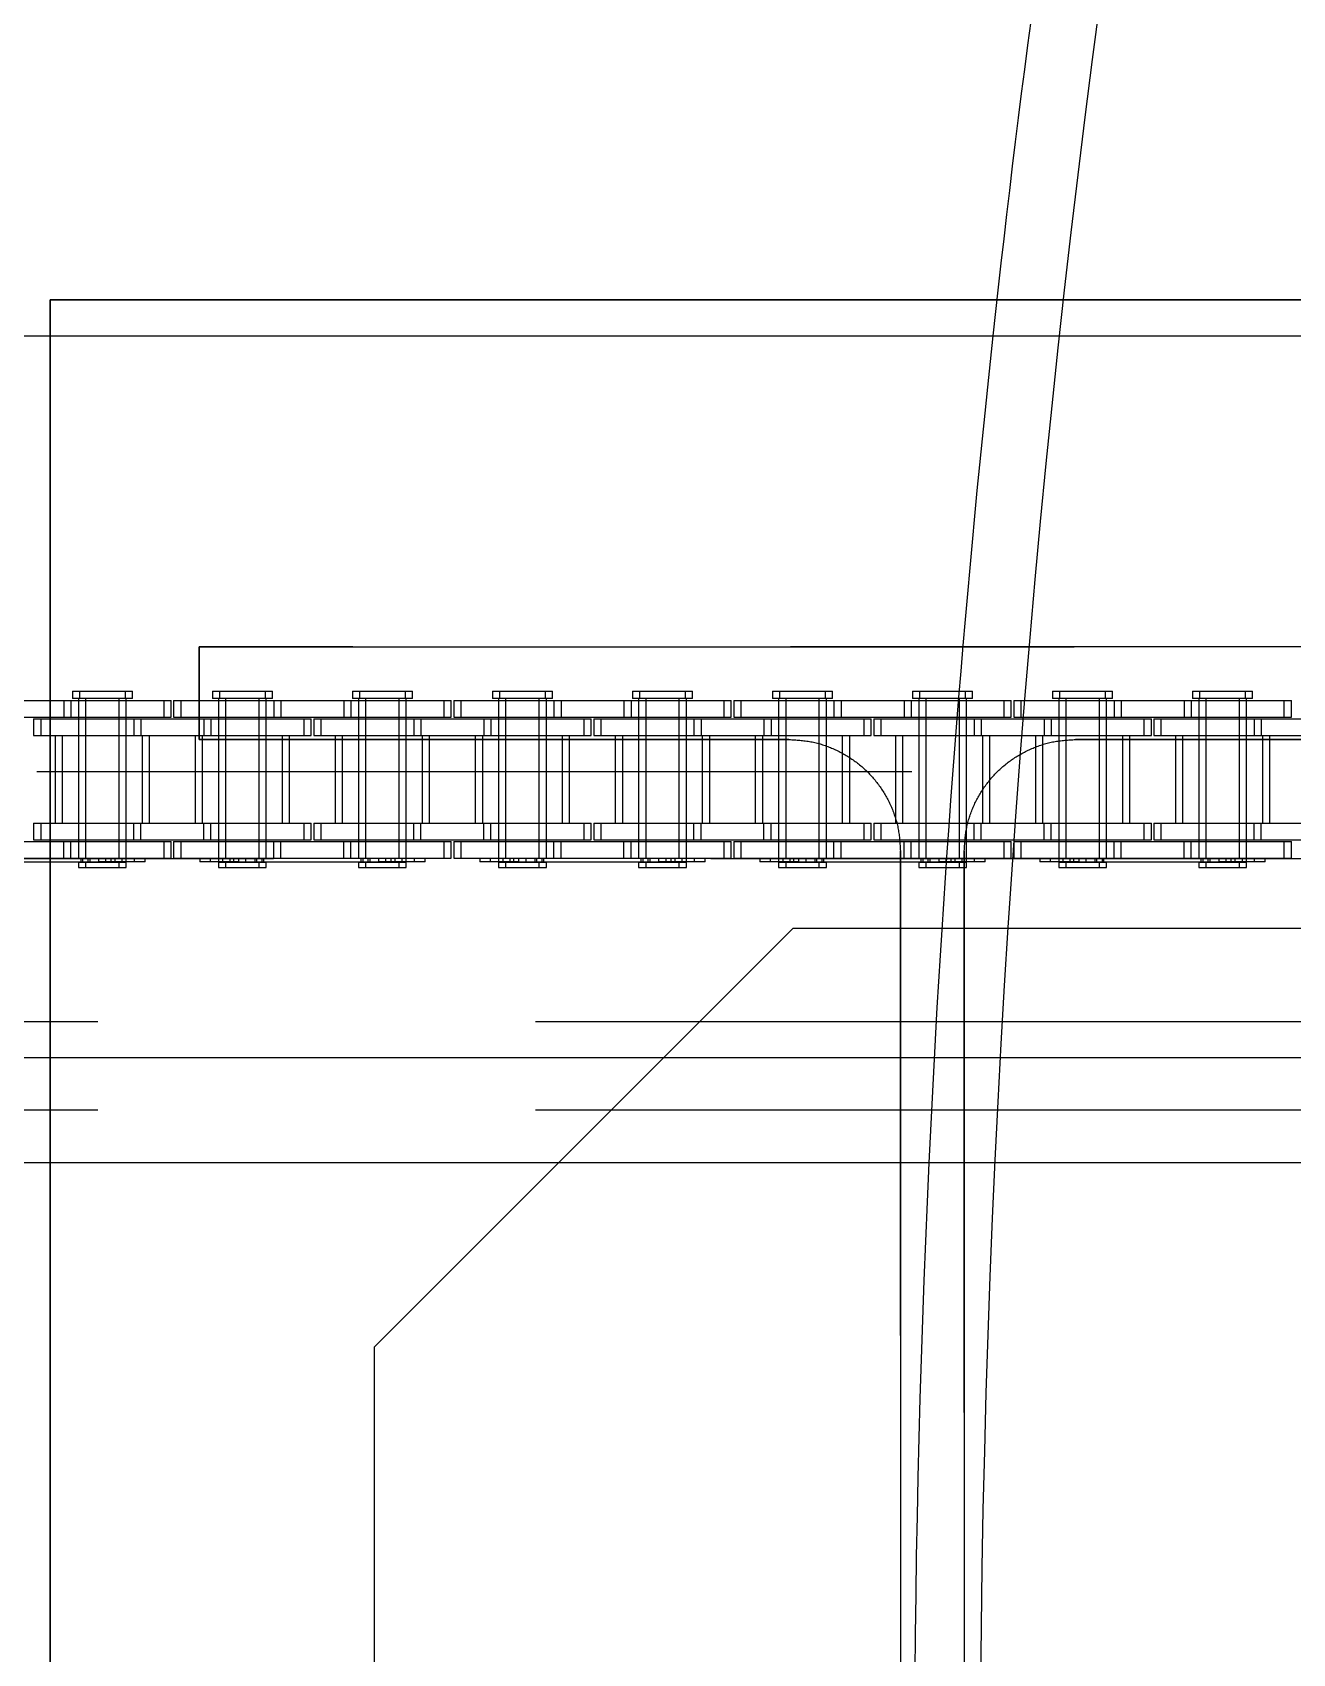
# Model space of a CAD drawing. Header units: metres. Extents: x 0 to 21025, y 0 to 14850.
# Drawn here: x 5820.2 to 5934.5, y 9002.1 to 9149.1 of the extents above; entities that cross this region are included whole.
import ezdxf

# ---------------------------------------------------------------- set-up
doc = ezdxf.new("R2010")
doc.units = ezdxf.units.M
doc.header["$LTSCALE"] = 25
doc.linetypes.add('HIDDEN2', pattern=[4.7625, 3.175, -1.5875])
for name, color, linetype in [('SL1', 8, 'Continuous'), ('SL4', 4, 'Continuous'), ('ST1', 7, 'HIDDEN2')]:
    doc.layers.add(name, color=color, linetype=linetype)

msp = doc.modelspace()

# ---------------------------------------------------------------- linework, layer by layer
at = {"layer": 'SL1'}
for radius, start, end in [(1215.5, 134.237972, 198.531491), (1221.5, 167.169525, 173.809258), (1221.5, 173.809258, 177.338295), (1221.5, 177.338295, 198.704246)]:
    msp.add_arc((7121.687, 8989.894), radius, start, end, dxfattribs=at)
at = {"layer": 'SL4'}
for p, q in [((5907.774, 9124.894), (5821.821, 9124.894)), ((5821.821, 9124.894), (5821.821, 9121.619)), ((5821.821, 9124.894), (5907.774, 9124.894)), ((5821.821, 9121.619), (5821.821, 9124.894)), ((5540.514, 9121.619), (6330.271, 9121.619)), ((5540.514, 9056.144), (6330.277, 9056.144)), ((6490.517, 9046.619), (5540.514, 9046.619)), ((5821.821, 9046.619), (5821.821, 8994.894)), ((5821.821, 8994.894), (5821.821, 9046.619)), ((5851.187, 9029.894), (5867.912, 9046.619)), ((5851.187, 9029.894), (5851.187, 8994.894))]:
    msp.add_line(p, q, dxfattribs=at)
at = {"layer": 'ST1'}
for p, q in [((5981.821, 9124.894), (5907.774, 9124.894)), ((5907.774, 9124.894), (5981.821, 9124.894)), ((5821.821, 9121.619), (5821.821, 9046.619)), ((5821.821, 9046.619), (5821.821, 9121.619)), ((5835.321, 9093.394), (5835.321, 9084.994)), ((5968.321, 9093.394), (5835.321, 9093.394)), ((5835.321, 9084.994), (5835.321, 9093.394)), ((5835.321, 9093.394), (5968.321, 9093.394)), ((5823.83, 9089.384), (5828.627, 9089.384)), ((5823.83, 9089.384), (5823.83, 9088.725)), ((5828.627, 9088.725), (5823.83, 9088.725)), ((5824.383, 9088.725), (5824.383, 9074.227)), ((5824.469, 9089.384), (5824.469, 9088.725)), ((5825.022, 9088.725), (5825.022, 9074.227)), ((5828.073, 9074.227), (5828.073, 9088.725)), ((5828.627, 9089.384), (5829.266, 9089.384)), ((5828.627, 9088.725), (5828.627, 9089.384)), ((5829.266, 9088.725), (5828.627, 9088.725)), ((5828.712, 9074.227), (5828.712, 9088.725)), ((5829.266, 9088.725), (5829.266, 9089.384)), ((5836.53, 9089.384), (5841.327, 9089.384)), ((5836.53, 9089.384), (5836.53, 9088.725)), ((5841.327, 9088.725), (5836.53, 9088.725)), ((5837.083, 9088.725), (5837.083, 9074.227)), ((5837.169, 9089.384), (5837.169, 9088.725)), ((5837.722, 9088.725), (5837.722, 9074.227)), ((5840.773, 9074.227), (5840.773, 9088.725)), ((5841.327, 9089.384), (5841.966, 9089.384)), ((5841.327, 9088.725), (5841.327, 9089.384)), ((5841.966, 9088.725), (5841.327, 9088.725)), ((5841.412, 9074.227), (5841.412, 9088.725)), ((5841.966, 9088.725), (5841.966, 9089.384)), ((5849.23, 9089.384), (5854.027, 9089.384)), ((5849.23, 9089.384), (5849.23, 9088.725)), ((5854.027, 9088.725), (5849.23, 9088.725)), ((5849.783, 9088.725), (5849.783, 9074.227)), ((5849.869, 9089.384), (5849.869, 9088.725)), ((5850.422, 9088.725), (5850.422, 9074.227)), ((5853.473, 9074.227), (5853.473, 9088.725)), ((5854.027, 9089.384), (5854.666, 9089.384)), ((5854.027, 9088.725), (5854.027, 9089.384)), ((5854.666, 9088.725), (5854.027, 9088.725)), ((5854.112, 9074.227), (5854.112, 9088.725)), ((5854.666, 9088.725), (5854.666, 9089.384)), ((5861.93, 9089.384), (5866.727, 9089.384)), ((5861.93, 9089.384), (5861.93, 9088.725)), ((5866.727, 9088.725), (5861.93, 9088.725)), ((5862.483, 9088.725), (5862.483, 9074.227)), ((5862.569, 9089.384), (5862.569, 9088.725)), ((5863.122, 9088.725), (5863.122, 9074.227)), ((5866.173, 9074.227), (5866.173, 9088.725)), ((5866.727, 9089.384), (5867.366, 9089.384)), ((5866.727, 9088.725), (5866.727, 9089.384)), ((5867.366, 9088.725), (5866.727, 9088.725)), ((5866.812, 9074.227), (5866.812, 9088.725)), ((5867.366, 9088.725), (5867.366, 9089.384)), ((5874.63, 9089.384), (5879.427, 9089.384)), ((5874.63, 9089.384), (5874.63, 9088.725)), ((5879.427, 9088.725), (5874.63, 9088.725)), ((5875.183, 9088.725), (5875.183, 9074.227)), ((5875.269, 9089.384), (5875.269, 9088.725)), ((5875.822, 9088.725), (5875.822, 9074.227)), ((5878.873, 9074.227), (5878.873, 9088.725)), ((5879.427, 9089.384), (5880.066, 9089.384)), ((5879.427, 9088.725), (5879.427, 9089.384)), ((5880.066, 9088.725), (5879.427, 9088.725)), ((5879.512, 9074.227), (5879.512, 9088.725)), ((5880.066, 9088.725), (5880.066, 9089.384)), ((5887.33, 9089.384), (5892.127, 9089.384)), ((5887.33, 9089.384), (5887.33, 9088.725)), ((5892.127, 9088.725), (5887.33, 9088.725)), ((5887.883, 9088.725), (5887.883, 9074.227)), ((5887.969, 9089.384), (5887.969, 9088.725)), ((5888.522, 9088.725), (5888.522, 9074.227)), ((5891.573, 9074.227), (5891.573, 9088.725)), ((5892.127, 9089.384), (5892.766, 9089.384)), ((5892.127, 9088.725), (5892.127, 9089.384)), ((5892.766, 9088.725), (5892.127, 9088.725)), ((5892.212, 9074.227), (5892.212, 9088.725)), ((5892.766, 9088.725), (5892.766, 9089.384)), ((5900.03, 9089.384), (5904.827, 9089.384)), ((5900.03, 9089.384), (5900.03, 9088.725)), ((5904.827, 9088.725), (5900.03, 9088.725)), ((5900.583, 9088.725), (5900.583, 9074.227)), ((5900.669, 9089.384), (5900.669, 9088.725)), ((5901.222, 9088.725), (5901.222, 9074.227)), ((5904.273, 9074.227), (5904.273, 9088.725)), ((5904.827, 9089.384), (5905.466, 9089.384)), ((5904.827, 9088.725), (5904.827, 9089.384)), ((5905.466, 9088.725), (5904.827, 9088.725)), ((5904.912, 9074.227), (5904.912, 9088.725)), ((5905.466, 9088.725), (5905.466, 9089.384)), ((5912.73, 9089.384), (5917.527, 9089.384)), ((5912.73, 9089.384), (5912.73, 9088.725)), ((5917.527, 9088.725), (5912.73, 9088.725)), ((5913.283, 9088.725), (5913.283, 9074.227)), ((5913.369, 9089.384), (5913.369, 9088.725)), ((5913.922, 9088.725), (5913.922, 9074.227)), ((5916.973, 9074.227), (5916.973, 9088.725)), ((5917.527, 9089.384), (5918.166, 9089.384)), ((5917.527, 9088.725), (5917.527, 9089.384)), ((5918.166, 9088.725), (5917.527, 9088.725)), ((5917.612, 9074.227), (5917.612, 9088.725)), ((5918.166, 9088.725), (5918.166, 9089.384)), ((5925.43, 9089.384), (5930.227, 9089.384)), ((5925.43, 9089.384), (5925.43, 9088.725)), ((5930.227, 9088.725), (5925.43, 9088.725)), ((5925.983, 9088.725), (5925.983, 9074.227)), ((5926.069, 9089.384), (5926.069, 9088.725)), ((5926.622, 9088.725), (5926.622, 9074.227)), ((5929.673, 9074.227), (5929.673, 9088.725)), ((5930.227, 9089.384), (5930.866, 9089.384)), ((5930.227, 9088.725), (5930.227, 9089.384)), ((5930.866, 9088.725), (5930.227, 9088.725)), ((5930.312, 9074.227), (5930.312, 9088.725)), ((5930.866, 9088.725), (5930.866, 9089.384)), ((5816.703, 9088.541), (5823.053, 9088.541)), ((5823.053, 9088.541), (5823.053, 9087.021)), ((5823.053, 9088.541), (5832.148, 9088.541)), ((5823.692, 9088.541), (5823.692, 9087.021)), ((5824.383, 9088.541), (5824.383, 9087.021)), ((5825.022, 9088.541), (5825.022, 9087.021)), ((5828.073, 9087.021), (5828.073, 9088.541)), ((5828.712, 9087.021), (5828.712, 9088.541)), ((5832.148, 9088.541), (5832.787, 9088.541)), ((5832.148, 9087.021), (5832.148, 9088.541)), ((5832.787, 9087.021), (5832.787, 9088.541)), ((5833.008, 9088.541), (5842.103, 9088.541)), ((5833.008, 9088.541), (5833.008, 9087.021)), ((5833.647, 9088.541), (5833.647, 9087.021)), ((5837.083, 9088.541), (5837.083, 9087.021)), ((5837.722, 9088.541), (5837.722, 9087.021)), ((5840.773, 9087.021), (5840.773, 9088.541)), ((5841.412, 9087.021), (5841.412, 9088.541)), ((5842.103, 9088.541), (5842.103, 9087.021)), ((5842.103, 9088.541), (5848.453, 9088.541)), ((5842.742, 9088.541), (5842.742, 9087.021)), ((5848.453, 9088.541), (5848.453, 9087.021)), ((5848.453, 9088.541), (5857.548, 9088.541)), ((5849.092, 9088.541), (5849.092, 9087.021)), ((5849.783, 9088.541), (5849.783, 9087.021)), ((5850.422, 9088.541), (5850.422, 9087.021)), ((5853.473, 9087.021), (5853.473, 9088.541)), ((5854.112, 9087.021), (5854.112, 9088.541)), ((5857.548, 9088.541), (5858.187, 9088.541)), ((5857.548, 9087.021), (5857.548, 9088.541)), ((5858.187, 9087.021), (5858.187, 9088.541)), ((5858.408, 9088.541), (5867.503, 9088.541)), ((5858.408, 9088.541), (5858.408, 9087.021)), ((5859.047, 9088.541), (5859.047, 9087.021)), ((5862.483, 9088.541), (5862.483, 9087.021)), ((5863.122, 9088.541), (5863.122, 9087.021)), ((5866.173, 9087.021), (5866.173, 9088.541)), ((5866.812, 9087.021), (5866.812, 9088.541)), ((5867.503, 9088.541), (5867.503, 9087.021)), ((5867.503, 9088.541), (5873.853, 9088.541)), ((5868.142, 9088.541), (5868.142, 9087.021)), ((5873.853, 9088.541), (5873.853, 9087.021)), ((5873.853, 9088.541), (5882.948, 9088.541)), ((5874.492, 9088.541), (5874.492, 9087.021)), ((5875.183, 9088.541), (5875.183, 9087.021)), ((5875.822, 9088.541), (5875.822, 9087.021)), ((5878.873, 9087.021), (5878.873, 9088.541)), ((5879.512, 9087.021), (5879.512, 9088.541)), ((5882.948, 9088.541), (5883.587, 9088.541)), ((5882.948, 9087.021), (5882.948, 9088.541)), ((5883.587, 9087.021), (5883.587, 9088.541)), ((5883.808, 9088.541), (5892.903, 9088.541)), ((5883.808, 9088.541), (5883.808, 9087.021)), ((5884.447, 9088.541), (5884.447, 9087.021)), ((5887.883, 9088.541), (5887.883, 9087.021)), ((5888.522, 9088.541), (5888.522, 9087.021)), ((5891.573, 9087.021), (5891.573, 9088.541)), ((5892.212, 9087.021), (5892.212, 9088.541)), ((5892.903, 9088.541), (5892.903, 9087.021)), ((5892.903, 9088.541), (5899.253, 9088.541)), ((5893.542, 9088.541), (5893.542, 9087.021)), ((5899.253, 9088.541), (5899.253, 9087.021)), ((5899.253, 9088.541), (5908.348, 9088.541)), ((5899.892, 9088.541), (5899.892, 9087.021)), ((5900.583, 9088.541), (5900.583, 9087.021)), ((5901.222, 9088.541), (5901.222, 9087.021)), ((5904.273, 9087.021), (5904.273, 9088.541)), ((5904.912, 9087.021), (5904.912, 9088.541)), ((5908.348, 9088.541), (5908.987, 9088.541)), ((5908.348, 9087.021), (5908.348, 9088.541)), ((5908.987, 9087.021), (5908.987, 9088.541)), ((5909.208, 9088.541), (5918.303, 9088.541)), ((5909.208, 9088.541), (5909.208, 9087.021)), ((5909.847, 9088.541), (5909.847, 9087.021)), ((5913.283, 9088.541), (5913.283, 9087.021)), ((5913.922, 9088.541), (5913.922, 9087.021)), ((5916.973, 9087.021), (5916.973, 9088.541)), ((5917.612, 9087.021), (5917.612, 9088.541)), ((5918.303, 9088.541), (5918.303, 9087.021)), ((5918.303, 9088.541), (5924.653, 9088.541)), ((5918.942, 9088.541), (5918.942, 9087.021)), ((5924.653, 9088.541), (5924.653, 9087.021)), ((5924.653, 9088.541), (5933.748, 9088.541)), ((5925.292, 9088.541), (5925.292, 9087.021)), ((5925.983, 9088.541), (5925.983, 9087.021)), ((5926.622, 9088.541), (5926.622, 9087.021)), ((5929.673, 9087.021), (5929.673, 9088.541)), ((5930.312, 9087.021), (5930.312, 9088.541)), ((5933.748, 9088.541), (5934.387, 9088.541)), ((5933.748, 9087.021), (5933.748, 9088.541)), ((5934.387, 9087.021), (5934.387, 9088.541)), ((5816.703, 9087.021), (5823.053, 9087.021)), ((5820.308, 9086.869), (5829.403, 9086.869)), ((5820.308, 9086.869), (5820.308, 9085.349)), ((5820.947, 9086.869), (5820.947, 9085.349)), ((5823.053, 9087.021), (5832.148, 9087.021)), ((5824.383, 9086.869), (5824.383, 9085.349)), ((5825.022, 9086.869), (5825.022, 9085.349)), ((5828.073, 9085.349), (5828.073, 9086.869)), ((5828.712, 9085.349), (5828.712, 9086.869)), ((5829.403, 9086.869), (5829.403, 9085.349)), ((5829.403, 9086.869), (5835.753, 9086.869)), ((5830.042, 9086.869), (5830.042, 9085.349)), ((5832.148, 9087.021), (5832.787, 9087.021)), ((5833.008, 9087.021), (5842.103, 9087.021)), ((5835.753, 9086.869), (5835.753, 9085.349)), ((5835.753, 9086.869), (5844.848, 9086.869)), ((5836.392, 9086.869), (5836.392, 9085.349)), ((5837.083, 9086.869), (5837.083, 9085.349)), ((5837.722, 9086.869), (5837.722, 9085.349)), ((5840.773, 9085.349), (5840.773, 9086.869)), ((5841.412, 9085.349), (5841.412, 9086.869)), ((5842.103, 9087.021), (5848.453, 9087.021)), ((5844.848, 9086.869), (5845.487, 9086.869)), ((5844.848, 9085.349), (5844.848, 9086.869)), ((5845.487, 9085.349), (5845.487, 9086.869)), ((5845.708, 9086.869), (5854.803, 9086.869)), ((5845.708, 9086.869), (5845.708, 9085.349)), ((5846.347, 9086.869), (5846.347, 9085.349)), ((5848.453, 9087.021), (5857.548, 9087.021)), ((5849.783, 9086.869), (5849.783, 9085.349)), ((5850.422, 9086.869), (5850.422, 9085.349)), ((5853.473, 9085.349), (5853.473, 9086.869)), ((5854.112, 9085.349), (5854.112, 9086.869)), ((5854.803, 9086.869), (5854.803, 9085.349)), ((5854.803, 9086.869), (5861.153, 9086.869)), ((5855.442, 9086.869), (5855.442, 9085.349)), ((5857.548, 9087.021), (5858.187, 9087.021)), ((5858.408, 9087.021), (5867.503, 9087.021)), ((5861.153, 9086.869), (5861.153, 9085.349)), ((5861.153, 9086.869), (5870.248, 9086.869)), ((5861.792, 9086.869), (5861.792, 9085.349)), ((5862.483, 9086.869), (5862.483, 9085.349)), ((5863.122, 9086.869), (5863.122, 9085.349)), ((5866.173, 9085.349), (5866.173, 9086.869)), ((5866.812, 9085.349), (5866.812, 9086.869)), ((5867.503, 9087.021), (5873.853, 9087.021)), ((5870.248, 9086.869), (5870.887, 9086.869)), ((5870.248, 9085.349), (5870.248, 9086.869)), ((5870.887, 9085.349), (5870.887, 9086.869)), ((5871.108, 9086.869), (5880.203, 9086.869)), ((5871.108, 9086.869), (5871.108, 9085.349)), ((5871.747, 9086.869), (5871.747, 9085.349)), ((5873.853, 9087.021), (5882.948, 9087.021)), ((5875.183, 9086.869), (5875.183, 9085.349)), ((5875.822, 9086.869), (5875.822, 9085.349)), ((5878.873, 9085.349), (5878.873, 9086.869)), ((5879.512, 9085.349), (5879.512, 9086.869)), ((5880.203, 9086.869), (5880.203, 9085.349)), ((5880.203, 9086.869), (5886.553, 9086.869)), ((5880.842, 9086.869), (5880.842, 9085.349)), ((5882.948, 9087.021), (5883.587, 9087.021)), ((5883.808, 9087.021), (5892.903, 9087.021)), ((5886.553, 9086.869), (5886.553, 9085.349)), ((5886.553, 9086.869), (5895.648, 9086.869)), ((5887.192, 9086.869), (5887.192, 9085.349)), ((5887.883, 9086.869), (5887.883, 9085.349)), ((5888.522, 9086.869), (5888.522, 9085.349)), ((5891.573, 9085.349), (5891.573, 9086.869)), ((5892.212, 9085.349), (5892.212, 9086.869)), ((5892.903, 9087.021), (5899.253, 9087.021)), ((5895.648, 9086.869), (5896.287, 9086.869)), ((5895.648, 9085.349), (5895.648, 9086.869)), ((5896.287, 9085.349), (5896.287, 9086.869)), ((5896.508, 9086.869), (5905.603, 9086.869)), ((5896.508, 9086.869), (5896.508, 9085.349)), ((5897.147, 9086.869), (5897.147, 9085.349)), ((5899.253, 9087.021), (5908.348, 9087.021)), ((5900.583, 9086.869), (5900.583, 9085.349)), ((5901.222, 9086.869), (5901.222, 9085.349)), ((5904.273, 9085.349), (5904.273, 9086.869)), ((5904.912, 9085.349), (5904.912, 9086.869)), ((5905.603, 9086.869), (5905.603, 9085.349)), ((5905.603, 9086.869), (5911.953, 9086.869)), ((5906.242, 9086.869), (5906.242, 9085.349)), ((5908.348, 9087.021), (5908.987, 9087.021)), ((5909.208, 9087.021), (5918.303, 9087.021)), ((5911.953, 9086.869), (5911.953, 9085.349)), ((5911.953, 9086.869), (5921.048, 9086.869)), ((5912.592, 9086.869), (5912.592, 9085.349)), ((5913.283, 9086.869), (5913.283, 9085.349)), ((5913.922, 9086.869), (5913.922, 9085.349)), ((5916.973, 9085.349), (5916.973, 9086.869)), ((5917.612, 9085.349), (5917.612, 9086.869)), ((5918.303, 9087.021), (5924.653, 9087.021)), ((5921.048, 9086.869), (5921.687, 9086.869)), ((5921.048, 9085.349), (5921.048, 9086.869)), ((5921.687, 9085.349), (5921.687, 9086.869)), ((5921.908, 9086.869), (5931.003, 9086.869)), ((5921.908, 9086.869), (5921.908, 9085.349)), ((5922.547, 9086.869), (5922.547, 9085.349)), ((5924.653, 9087.021), (5933.748, 9087.021)), ((5925.983, 9086.869), (5925.983, 9085.349)), ((5926.622, 9086.869), (5926.622, 9085.349)), ((5929.673, 9085.349), (5929.673, 9086.869)), ((5930.312, 9085.349), (5930.312, 9086.869)), ((5931.003, 9086.869), (5931.003, 9085.349)), ((5931.003, 9086.869), (5937.353, 9086.869)), ((5931.642, 9086.869), (5931.642, 9085.349)), ((5933.748, 9087.021), (5934.387, 9087.021)), ((5820.308, 9085.349), (5829.403, 9085.349)), ((5822.268, 9085.349), (5822.268, 9077.419)), ((5822.907, 9085.349), (5822.907, 9077.419)), ((5824.383, 9085.349), (5824.383, 9077.419)), ((5825.022, 9085.349), (5825.022, 9077.419)), ((5828.073, 9077.419), (5828.073, 9085.349)), ((5828.712, 9077.419), (5828.712, 9085.349)), ((5829.403, 9085.349), (5835.753, 9085.349)), ((5830.188, 9077.419), (5830.188, 9085.349)), ((5830.827, 9077.419), (5830.827, 9085.349)), ((5834.968, 9085.349), (5834.968, 9077.419)), ((5835.321, 9084.994), (5888.821, 9084.994)), ((5888.821, 9084.994), (5835.321, 9084.994)), ((5835.607, 9085.349), (5835.607, 9077.419)), ((5835.753, 9085.349), (5844.848, 9085.349)), ((5837.083, 9085.349), (5837.083, 9077.419)), ((5837.722, 9085.349), (5837.722, 9077.419)), ((5840.773, 9077.419), (5840.773, 9085.349)), ((5841.412, 9077.419), (5841.412, 9085.349)), ((5842.888, 9077.419), (5842.888, 9085.349)), ((5843.527, 9077.419), (5843.527, 9085.349)), ((5844.848, 9085.349), (5845.487, 9085.349)), ((5845.708, 9085.349), (5854.803, 9085.349)), ((5847.668, 9085.349), (5847.668, 9077.419)), ((5848.307, 9085.349), (5848.307, 9077.419)), ((5849.783, 9085.349), (5849.783, 9077.419)), ((5850.422, 9085.349), (5850.422, 9077.419)), ((5853.473, 9077.419), (5853.473, 9085.349)), ((5854.112, 9077.419), (5854.112, 9085.349)), ((5854.803, 9085.349), (5861.153, 9085.349)), ((5855.588, 9077.419), (5855.588, 9085.349)), ((5856.227, 9077.419), (5856.227, 9085.349)), ((5860.368, 9085.349), (5860.368, 9077.419)), ((5861.007, 9085.349), (5861.007, 9077.419)), ((5861.153, 9085.349), (5870.248, 9085.349)), ((5862.483, 9085.349), (5862.483, 9077.419)), ((5863.122, 9085.349), (5863.122, 9077.419)), ((5866.173, 9077.419), (5866.173, 9085.349)), ((5866.812, 9077.419), (5866.812, 9085.349)), ((5868.288, 9077.419), (5868.288, 9085.349)), ((5868.927, 9077.419), (5868.927, 9085.349)), ((5870.248, 9085.349), (5870.887, 9085.349)), ((5871.108, 9085.349), (5880.203, 9085.349)), ((5873.068, 9085.349), (5873.068, 9077.419)), ((5873.707, 9085.349), (5873.707, 9077.419)), ((5875.183, 9085.349), (5875.183, 9077.419)), ((5875.822, 9085.349), (5875.822, 9077.419)), ((5878.873, 9077.419), (5878.873, 9085.349)), ((5879.512, 9077.419), (5879.512, 9085.349)), ((5880.203, 9085.349), (5886.553, 9085.349)), ((5880.988, 9077.419), (5880.988, 9085.349)), ((5881.627, 9077.419), (5881.627, 9085.349)), ((5885.768, 9085.349), (5885.768, 9077.419)), ((5886.407, 9085.349), (5886.407, 9077.419)), ((5886.553, 9085.349), (5895.648, 9085.349)), ((5887.883, 9085.349), (5887.883, 9077.419)), ((5888.522, 9085.349), (5888.522, 9077.419)), ((5891.573, 9077.419), (5891.573, 9085.349)), ((5892.212, 9077.419), (5892.212, 9085.349)), ((5893.688, 9077.419), (5893.688, 9085.349)), ((5894.327, 9077.419), (5894.327, 9085.349)), ((5895.648, 9085.349), (5896.287, 9085.349)), ((5896.508, 9085.349), (5905.603, 9085.349)), ((5898.468, 9085.349), (5898.468, 9077.419)), ((5899.107, 9085.349), (5899.107, 9077.419)), ((5900.583, 9085.349), (5900.583, 9077.419)), ((5901.222, 9085.349), (5901.222, 9077.419)), ((5904.273, 9077.419), (5904.273, 9085.349)), ((5904.912, 9077.419), (5904.912, 9085.349)), ((5905.603, 9085.349), (5911.953, 9085.349)), ((5906.388, 9077.419), (5906.388, 9085.349)), ((5907.027, 9077.419), (5907.027, 9085.349)), ((5911.168, 9085.349), (5911.168, 9077.419)), ((5911.807, 9085.349), (5911.807, 9077.419)), ((5911.953, 9085.349), (5921.048, 9085.349)), ((5913.283, 9085.349), (5913.283, 9077.419)), ((5913.922, 9085.349), (5913.922, 9077.419)), ((5914.821, 9084.994), (5967.598, 9084.994)), ((5967.598, 9084.994), (5914.821, 9084.994)), ((5916.973, 9077.419), (5916.973, 9085.349)), ((5917.612, 9077.419), (5917.612, 9085.349)), ((5919.088, 9077.419), (5919.088, 9085.349)), ((5919.727, 9077.419), (5919.727, 9085.349)), ((5921.048, 9085.349), (5921.687, 9085.349)), ((5921.908, 9085.349), (5931.003, 9085.349)), ((5923.868, 9085.349), (5923.868, 9077.419)), ((5924.507, 9085.349), (5924.507, 9077.419)), ((5925.983, 9085.349), (5925.983, 9077.419)), ((5926.622, 9085.349), (5926.622, 9077.419)), ((5929.673, 9077.419), (5929.673, 9085.349)), ((5930.312, 9077.419), (5930.312, 9085.349)), ((5931.003, 9085.349), (5937.353, 9085.349)), ((5931.788, 9077.419), (5931.788, 9085.349)), ((5932.427, 9077.419), (5932.427, 9085.349)), ((5701.527, 9082.101), (5961.718, 9082.101)), ((5820.308, 9077.419), (5829.403, 9077.419)), ((5820.308, 9077.419), (5820.308, 9075.899)), ((5820.947, 9077.419), (5820.947, 9075.899)), ((5824.383, 9077.419), (5824.383, 9075.899)), ((5825.022, 9077.419), (5825.022, 9075.899)), ((5828.073, 9075.899), (5828.073, 9077.419)), ((5828.712, 9075.899), (5828.712, 9077.419)), ((5829.403, 9075.899), (5829.403, 9077.419)), ((5829.403, 9077.419), (5835.753, 9077.419)), ((5830.042, 9075.899), (5830.042, 9077.419)), ((5835.753, 9075.899), (5835.753, 9077.419)), ((5835.753, 9077.419), (5844.848, 9077.419)), ((5836.392, 9075.899), (5836.392, 9077.419)), ((5837.083, 9077.419), (5837.083, 9075.899)), ((5837.722, 9077.419), (5837.722, 9075.899)), ((5840.773, 9075.899), (5840.773, 9077.419)), ((5841.412, 9075.899), (5841.412, 9077.419)), ((5844.848, 9077.419), (5845.487, 9077.419)), ((5844.848, 9075.899), (5844.848, 9077.419)), ((5845.487, 9075.899), (5845.487, 9077.419)), ((5845.708, 9077.419), (5854.803, 9077.419)), ((5845.708, 9077.419), (5845.708, 9075.899)), ((5846.347, 9077.419), (5846.347, 9075.899)), ((5849.783, 9077.419), (5849.783, 9075.899)), ((5850.422, 9077.419), (5850.422, 9075.899)), ((5853.473, 9075.899), (5853.473, 9077.419)), ((5854.112, 9075.899), (5854.112, 9077.419)), ((5854.803, 9075.899), (5854.803, 9077.419)), ((5854.803, 9077.419), (5861.153, 9077.419)), ((5855.442, 9075.899), (5855.442, 9077.419)), ((5861.153, 9075.899), (5861.153, 9077.419)), ((5861.153, 9077.419), (5870.248, 9077.419)), ((5861.792, 9075.899), (5861.792, 9077.419)), ((5862.483, 9077.419), (5862.483, 9075.899)), ((5863.122, 9077.419), (5863.122, 9075.899)), ((5866.173, 9075.899), (5866.173, 9077.419)), ((5866.812, 9075.899), (5866.812, 9077.419)), ((5870.248, 9077.419), (5870.887, 9077.419)), ((5870.248, 9075.899), (5870.248, 9077.419)), ((5870.887, 9075.899), (5870.887, 9077.419)), ((5871.108, 9077.419), (5880.203, 9077.419)), ((5871.108, 9077.419), (5871.108, 9075.899)), ((5871.747, 9077.419), (5871.747, 9075.899)), ((5875.183, 9077.419), (5875.183, 9075.899)), ((5875.822, 9077.419), (5875.822, 9075.899)), ((5878.873, 9075.899), (5878.873, 9077.419)), ((5879.512, 9075.899), (5879.512, 9077.419)), ((5880.203, 9075.899), (5880.203, 9077.419)), ((5880.203, 9077.419), (5886.553, 9077.419)), ((5880.842, 9075.899), (5880.842, 9077.419)), ((5886.553, 9075.899), (5886.553, 9077.419)), ((5886.553, 9077.419), (5895.648, 9077.419)), ((5887.192, 9075.899), (5887.192, 9077.419)), ((5887.883, 9077.419), (5887.883, 9075.899)), ((5888.522, 9077.419), (5888.522, 9075.899)), ((5891.573, 9075.899), (5891.573, 9077.419)), ((5892.212, 9075.899), (5892.212, 9077.419)), ((5895.648, 9077.419), (5896.287, 9077.419)), ((5895.648, 9075.899), (5895.648, 9077.419)), ((5896.287, 9075.899), (5896.287, 9077.419)), ((5896.508, 9077.419), (5905.603, 9077.419)), ((5896.508, 9077.419), (5896.508, 9075.899)), ((5897.147, 9077.419), (5897.147, 9075.899)), ((5900.583, 9077.419), (5900.583, 9075.899)), ((5901.222, 9077.419), (5901.222, 9075.899)), ((5904.273, 9075.899), (5904.273, 9077.419)), ((5904.912, 9075.899), (5904.912, 9077.419)), ((5905.603, 9075.899), (5905.603, 9077.419)), ((5905.603, 9077.419), (5911.953, 9077.419)), ((5906.242, 9075.899), (5906.242, 9077.419)), ((5911.953, 9075.899), (5911.953, 9077.419)), ((5911.953, 9077.419), (5921.048, 9077.419)), ((5912.592, 9075.899), (5912.592, 9077.419)), ((5913.283, 9077.419), (5913.283, 9075.899)), ((5913.922, 9077.419), (5913.922, 9075.899)), ((5916.973, 9075.899), (5916.973, 9077.419)), ((5917.612, 9075.899), (5917.612, 9077.419)), ((5921.048, 9077.419), (5921.687, 9077.419)), ((5921.048, 9075.899), (5921.048, 9077.419)), ((5921.687, 9075.899), (5921.687, 9077.419)), ((5921.908, 9077.419), (5931.003, 9077.419)), ((5921.908, 9077.419), (5921.908, 9075.899)), ((5922.547, 9077.419), (5922.547, 9075.899)), ((5925.983, 9077.419), (5925.983, 9075.899)), ((5926.622, 9077.419), (5926.622, 9075.899)), ((5929.673, 9075.899), (5929.673, 9077.419)), ((5930.312, 9075.899), (5930.312, 9077.419)), ((5931.003, 9075.899), (5931.003, 9077.419)), ((5931.003, 9077.419), (5937.353, 9077.419)), ((5931.642, 9075.899), (5931.642, 9077.419)), ((5816.703, 9075.747), (5823.053, 9075.747)), ((5820.308, 9075.899), (5829.403, 9075.899)), ((5823.053, 9074.227), (5823.053, 9075.747)), ((5823.053, 9075.747), (5832.148, 9075.747)), ((5823.692, 9074.227), (5823.692, 9075.747)), ((5824.383, 9075.747), (5824.383, 9074.227)), ((5825.022, 9075.747), (5825.022, 9074.227)), ((5828.073, 9074.227), (5828.073, 9075.747)), ((5828.712, 9073.894), (5828.712, 9075.747)), ((5829.403, 9075.899), (5835.753, 9075.899)), ((5832.148, 9075.747), (5832.787, 9075.747)), ((5832.148, 9074.227), (5832.148, 9075.747)), ((5832.787, 9074.227), (5832.787, 9075.747)), ((5833.008, 9075.747), (5842.103, 9075.747)), ((5833.008, 9075.747), (5833.008, 9074.227)), ((5833.647, 9075.747), (5833.647, 9074.227)), ((5835.753, 9075.899), (5844.848, 9075.899)), ((5837.083, 9075.747), (5837.083, 9073.894)), ((5837.722, 9075.747), (5837.722, 9074.227)), ((5840.773, 9074.227), (5840.773, 9075.747)), ((5841.412, 9074.227), (5841.412, 9075.747)), ((5842.103, 9074.227), (5842.103, 9075.747)), ((5842.103, 9075.747), (5848.453, 9075.747)), ((5842.742, 9074.227), (5842.742, 9075.747)), ((5844.848, 9075.899), (5845.487, 9075.899)), ((5845.708, 9075.899), (5854.803, 9075.899)), ((5848.453, 9074.227), (5848.453, 9075.747)), ((5848.453, 9075.747), (5857.548, 9075.747)), ((5849.092, 9074.227), (5849.092, 9075.747)), ((5849.783, 9075.747), (5849.783, 9074.227)), ((5850.422, 9075.747), (5850.422, 9074.227)), ((5853.473, 9074.227), (5853.473, 9075.747)), ((5854.112, 9073.894), (5854.112, 9075.747)), ((5854.803, 9075.899), (5861.153, 9075.899)), ((5857.548, 9075.747), (5858.187, 9075.747)), ((5857.548, 9074.227), (5857.548, 9075.747)), ((5858.187, 9074.227), (5858.187, 9075.747)), ((5858.408, 9075.747), (5867.503, 9075.747)), ((5858.408, 9075.747), (5858.408, 9074.227)), ((5859.047, 9075.747), (5859.047, 9074.227)), ((5861.153, 9075.899), (5870.248, 9075.899)), ((5862.483, 9075.747), (5862.483, 9073.894)), ((5863.122, 9075.747), (5863.122, 9074.227)), ((5866.173, 9074.227), (5866.173, 9075.747)), ((5866.812, 9074.227), (5866.812, 9075.747)), ((5867.503, 9074.227), (5867.503, 9075.747)), ((5867.503, 9075.747), (5873.853, 9075.747)), ((5868.142, 9074.227), (5868.142, 9075.747)), ((5870.248, 9075.899), (5870.887, 9075.899)), ((5871.108, 9075.899), (5880.203, 9075.899)), ((5873.853, 9074.227), (5873.853, 9075.747)), ((5873.853, 9075.747), (5882.948, 9075.747)), ((5874.492, 9074.227), (5874.492, 9075.747)), ((5875.183, 9075.747), (5875.183, 9074.227)), ((5875.822, 9075.747), (5875.822, 9074.227)), ((5878.873, 9074.227), (5878.873, 9075.747)), ((5879.512, 9073.894), (5879.512, 9075.747)), ((5880.203, 9075.899), (5886.553, 9075.899)), ((5882.948, 9075.747), (5883.587, 9075.747)), ((5882.948, 9074.227), (5882.948, 9075.747)), ((5883.587, 9074.227), (5883.587, 9075.747)), ((5883.808, 9075.747), (5892.903, 9075.747)), ((5883.808, 9075.747), (5883.808, 9074.227)), ((5884.447, 9075.747), (5884.447, 9074.227)), ((5886.553, 9075.899), (5895.648, 9075.899)), ((5887.883, 9075.747), (5887.883, 9073.894)), ((5888.522, 9075.747), (5888.522, 9074.227)), ((5891.573, 9074.227), (5891.573, 9075.747)), ((5892.212, 9074.227), (5892.212, 9075.747)), ((5892.903, 9074.227), (5892.903, 9075.747)), ((5892.903, 9075.747), (5899.253, 9075.747)), ((5893.542, 9074.227), (5893.542, 9075.747)), ((5895.648, 9075.899), (5896.287, 9075.899)), ((5896.508, 9075.899), (5905.603, 9075.899)), ((5899.253, 9074.227), (5899.253, 9075.747)), ((5899.253, 9075.747), (5908.348, 9075.747)), ((5899.892, 9074.227), (5899.892, 9075.747)), ((5900.583, 9075.747), (5900.583, 9074.227)), ((5901.222, 9075.747), (5901.222, 9074.227)), ((5904.273, 9074.227), (5904.273, 9075.747)), ((5904.912, 9073.894), (5904.912, 9075.747)), ((5905.603, 9075.899), (5911.953, 9075.899)), ((5908.348, 9075.747), (5908.987, 9075.747)), ((5908.348, 9074.227), (5908.348, 9075.747)), ((5908.987, 9074.227), (5908.987, 9075.747)), ((5909.208, 9075.747), (5918.303, 9075.747)), ((5909.208, 9075.747), (5909.208, 9074.227)), ((5909.847, 9075.747), (5909.847, 9074.227)), ((5911.953, 9075.899), (5921.048, 9075.899)), ((5913.283, 9075.747), (5913.283, 9073.894)), ((5913.922, 9075.747), (5913.922, 9074.227)), ((5916.973, 9074.227), (5916.973, 9075.747)), ((5917.612, 9074.227), (5917.612, 9075.747)), ((5918.303, 9074.227), (5918.303, 9075.747)), ((5918.303, 9075.747), (5924.653, 9075.747)), ((5918.942, 9074.227), (5918.942, 9075.747)), ((5921.048, 9075.899), (5921.687, 9075.899)), ((5921.908, 9075.899), (5931.003, 9075.899)), ((5924.653, 9074.227), (5924.653, 9075.747)), ((5924.653, 9075.747), (5933.748, 9075.747)), ((5925.292, 9074.227), (5925.292, 9075.747)), ((5925.983, 9075.747), (5925.983, 9074.227)), ((5926.622, 9075.747), (5926.622, 9074.227)), ((5929.673, 9074.227), (5929.673, 9075.747)), ((5930.312, 9073.894), (5930.312, 9075.747)), ((5931.003, 9075.899), (5937.353, 9075.899)), ((5933.748, 9075.747), (5934.387, 9075.747)), ((5933.748, 9074.227), (5933.748, 9075.747)), ((5934.387, 9074.227), (5934.387, 9075.747)), ((5961.115, 9074.164), (5701.527, 9074.164)), ((5813.528, 9073.894), (5826.228, 9073.894)), ((5816.703, 9074.227), (5823.053, 9074.227)), ((5823.053, 9074.227), (5832.148, 9074.227)), ((5824.609, 9073.894), (5824.609, 9074.227)), ((5824.752, 9074.227), (5824.752, 9073.858)), ((5825.248, 9073.894), (5825.248, 9074.227)), ((5825.391, 9074.227), (5825.391, 9073.858)), ((5826.228, 9073.894), (5826.228, 9074.227)), ((5829.459, 9073.894), (5826.228, 9073.894)), ((5826.867, 9073.894), (5826.867, 9074.227)), ((5827.335, 9073.894), (5827.335, 9074.227)), ((5827.704, 9073.858), (5827.704, 9074.227)), ((5828.343, 9073.858), (5828.343, 9074.227)), ((5829.459, 9073.894), (5829.459, 9074.227)), ((5830.419, 9073.894), (5829.459, 9073.894)), ((5830.419, 9073.894), (5830.419, 9074.227)), ((5832.148, 9074.227), (5832.787, 9074.227)), ((5833.008, 9074.227), (5842.103, 9074.227)), ((5835.376, 9074.227), (5835.376, 9073.894)), ((5838.928, 9073.894), (5835.376, 9073.894)), ((5836.337, 9073.894), (5836.337, 9074.227)), ((5837.452, 9074.227), (5837.452, 9073.858)), ((5838.091, 9074.227), (5838.091, 9073.858)), ((5838.46, 9073.894), (5838.46, 9074.227)), ((5838.928, 9073.894), (5838.928, 9074.227)), ((5838.928, 9073.894), (5851.628, 9073.894)), ((5839.567, 9073.894), (5839.567, 9074.227)), ((5840.404, 9073.858), (5840.404, 9074.227)), ((5840.547, 9073.894), (5840.547, 9074.227)), ((5841.043, 9073.858), (5841.043, 9074.227)), ((5841.186, 9073.894), (5841.186, 9074.227)), ((5842.103, 9074.227), (5848.453, 9074.227)), ((5848.453, 9074.227), (5857.548, 9074.227)), ((5850.009, 9073.894), (5850.009, 9074.227)), ((5850.152, 9074.227), (5850.152, 9073.858)), ((5850.648, 9073.894), (5850.648, 9074.227)), ((5850.791, 9074.227), (5850.791, 9073.858)), ((5851.628, 9073.894), (5851.628, 9074.227)), ((5854.859, 9073.894), (5851.628, 9073.894)), ((5852.267, 9073.894), (5852.267, 9074.227)), ((5852.735, 9073.894), (5852.735, 9074.227)), ((5853.104, 9073.858), (5853.104, 9074.227)), ((5853.743, 9073.858), (5853.743, 9074.227)), ((5854.859, 9073.894), (5854.859, 9074.227)), ((5855.819, 9073.894), (5854.859, 9073.894)), ((5855.819, 9073.894), (5855.819, 9074.227)), ((5857.548, 9074.227), (5858.187, 9074.227)), ((5858.408, 9074.227), (5867.503, 9074.227)), ((5860.776, 9074.227), (5860.776, 9073.894)), ((5864.328, 9073.894), (5860.776, 9073.894)), ((5861.737, 9073.894), (5861.737, 9074.227)), ((5862.852, 9074.227), (5862.852, 9073.858)), ((5863.491, 9074.227), (5863.491, 9073.858)), ((5863.86, 9073.894), (5863.86, 9074.227)), ((5864.328, 9073.894), (5864.328, 9074.227)), ((5864.328, 9073.894), (5877.028, 9073.894)), ((5864.967, 9073.894), (5864.967, 9074.227)), ((5865.804, 9073.858), (5865.804, 9074.227)), ((5865.947, 9073.894), (5865.947, 9074.227)), ((5866.443, 9073.858), (5866.443, 9074.227)), ((5866.586, 9073.894), (5866.586, 9074.227)), ((5867.503, 9074.227), (5873.853, 9074.227)), ((5873.853, 9074.227), (5882.948, 9074.227)), ((5875.409, 9073.894), (5875.409, 9074.227)), ((5875.552, 9074.227), (5875.552, 9073.858)), ((5876.048, 9073.894), (5876.048, 9074.227)), ((5876.191, 9074.227), (5876.191, 9073.858)), ((5877.028, 9073.894), (5877.028, 9074.227)), ((5880.259, 9073.894), (5877.028, 9073.894)), ((5877.667, 9073.894), (5877.667, 9074.227)), ((5878.135, 9073.894), (5878.135, 9074.227)), ((5878.504, 9073.858), (5878.504, 9074.227)), ((5879.143, 9073.858), (5879.143, 9074.227)), ((5880.259, 9073.894), (5880.259, 9074.227)), ((5881.219, 9073.894), (5880.259, 9073.894)), ((5881.219, 9073.894), (5881.219, 9074.227)), ((5882.948, 9074.227), (5883.587, 9074.227)), ((5883.808, 9074.227), (5892.903, 9074.227)), ((5886.176, 9074.227), (5886.176, 9073.894)), ((5889.728, 9073.894), (5886.176, 9073.894)), ((5887.137, 9073.894), (5887.137, 9074.227)), ((5888.252, 9074.227), (5888.252, 9073.858)), ((5888.891, 9074.227), (5888.891, 9073.858)), ((5889.26, 9073.894), (5889.26, 9074.227)), ((5889.728, 9073.894), (5889.728, 9074.227)), ((5889.728, 9073.894), (5902.428, 9073.894)), ((5890.367, 9073.894), (5890.367, 9074.227)), ((5891.204, 9073.858), (5891.204, 9074.227)), ((5891.347, 9073.894), (5891.347, 9074.227)), ((5891.843, 9073.858), (5891.843, 9074.227)), ((5891.986, 9073.894), (5891.986, 9074.227)), ((5892.903, 9074.227), (5899.253, 9074.227)), ((5898.921, 9074.894), (5898.921, 8911.894)), ((5898.921, 8911.894), (5898.921, 9074.894)), ((5899.253, 9074.227), (5908.348, 9074.227)), ((5900.809, 9073.894), (5900.809, 9074.227)), ((5900.952, 9074.227), (5900.952, 9073.858)), ((5901.448, 9073.894), (5901.448, 9074.227)), ((5901.591, 9074.227), (5901.591, 9073.858)), ((5902.428, 9073.894), (5902.428, 9074.227)), ((5905.659, 9073.894), (5902.428, 9073.894)), ((5903.067, 9073.894), (5903.067, 9074.227)), ((5903.535, 9073.894), (5903.535, 9074.227)), ((5903.904, 9073.858), (5903.904, 9074.227)), ((5904.543, 9073.858), (5904.543, 9074.227)), ((5904.721, 8904.894), (5904.721, 9074.894)), ((5904.721, 9074.894), (5904.721, 8904.894)), ((5905.659, 9073.894), (5905.659, 9074.227)), ((5906.619, 9073.894), (5905.659, 9073.894)), ((5906.619, 9073.894), (5906.619, 9074.227)), ((5908.348, 9074.227), (5908.987, 9074.227)), ((5909.208, 9074.227), (5918.303, 9074.227)), ((5911.576, 9074.227), (5911.576, 9073.894)), ((5915.128, 9073.894), (5911.576, 9073.894)), ((5912.537, 9073.894), (5912.537, 9074.227)), ((5913.652, 9074.227), (5913.652, 9073.858)), ((5914.291, 9074.227), (5914.291, 9073.858)), ((5914.66, 9073.894), (5914.66, 9074.227)), ((5915.128, 9073.894), (5915.128, 9074.227)), ((5915.128, 9073.894), (5927.828, 9073.894)), ((5915.767, 9073.894), (5915.767, 9074.227)), ((5916.604, 9073.858), (5916.604, 9074.227)), ((5916.747, 9073.894), (5916.747, 9074.227)), ((5917.243, 9073.858), (5917.243, 9074.227)), ((5917.386, 9073.894), (5917.386, 9074.227)), ((5918.303, 9074.227), (5924.653, 9074.227)), ((5924.653, 9074.227), (5933.748, 9074.227)), ((5926.209, 9073.894), (5926.209, 9074.227)), ((5926.352, 9074.227), (5926.352, 9073.858)), ((5926.848, 9073.894), (5926.848, 9074.227)), ((5926.991, 9074.227), (5926.991, 9073.858)), ((5927.828, 9073.894), (5927.828, 9074.227)), ((5931.059, 9073.894), (5927.828, 9073.894)), ((5928.467, 9073.894), (5928.467, 9074.227)), ((5928.935, 9073.894), (5928.935, 9074.227)), ((5929.304, 9073.858), (5929.304, 9074.227)), ((5929.943, 9073.858), (5929.943, 9074.227)), ((5931.059, 9073.894), (5931.059, 9074.227)), ((5932.019, 9073.894), (5931.059, 9073.894)), ((5932.019, 9073.894), (5932.019, 9074.227)), ((5933.748, 9074.227), (5934.387, 9074.227)), ((5828.073, 9073.858), (5824.383, 9073.858)), ((5824.383, 9073.858), (5824.383, 9073.384)), ((5824.383, 9073.384), (5828.073, 9073.384)), ((5825.022, 9073.858), (5825.022, 9073.384)), ((5828.712, 9073.858), (5828.073, 9073.858)), ((5828.073, 9073.384), (5828.073, 9073.858)), ((5828.073, 9073.384), (5828.712, 9073.384)), ((5828.712, 9073.384), (5828.712, 9073.858)), ((5840.773, 9073.858), (5837.083, 9073.858)), ((5837.083, 9073.858), (5837.083, 9073.384)), ((5837.083, 9073.384), (5840.773, 9073.384)), ((5837.722, 9073.858), (5837.722, 9073.384)), ((5841.412, 9073.858), (5840.773, 9073.858)), ((5840.773, 9073.384), (5840.773, 9073.858)), ((5840.773, 9073.384), (5841.412, 9073.384)), ((5841.412, 9073.384), (5841.412, 9073.858)), ((5853.473, 9073.858), (5849.783, 9073.858)), ((5849.783, 9073.858), (5849.783, 9073.384)), ((5849.783, 9073.384), (5853.473, 9073.384)), ((5850.422, 9073.858), (5850.422, 9073.384)), ((5854.112, 9073.858), (5853.473, 9073.858)), ((5853.473, 9073.384), (5853.473, 9073.858)), ((5853.473, 9073.384), (5854.112, 9073.384)), ((5854.112, 9073.384), (5854.112, 9073.858)), ((5866.173, 9073.858), (5862.483, 9073.858)), ((5862.483, 9073.858), (5862.483, 9073.384)), ((5862.483, 9073.384), (5866.173, 9073.384)), ((5863.122, 9073.858), (5863.122, 9073.384)), ((5866.812, 9073.858), (5866.173, 9073.858)), ((5866.173, 9073.384), (5866.173, 9073.858)), ((5866.173, 9073.384), (5866.812, 9073.384)), ((5866.812, 9073.384), (5866.812, 9073.858)), ((5878.873, 9073.858), (5875.183, 9073.858)), ((5875.183, 9073.858), (5875.183, 9073.384)), ((5875.183, 9073.384), (5878.873, 9073.384)), ((5875.822, 9073.858), (5875.822, 9073.384)), ((5879.512, 9073.858), (5878.873, 9073.858)), ((5878.873, 9073.384), (5878.873, 9073.858)), ((5878.873, 9073.384), (5879.512, 9073.384)), ((5879.512, 9073.384), (5879.512, 9073.858)), ((5891.573, 9073.858), (5887.883, 9073.858)), ((5887.883, 9073.858), (5887.883, 9073.384)), ((5887.883, 9073.384), (5891.573, 9073.384)), ((5888.522, 9073.858), (5888.522, 9073.384)), ((5892.212, 9073.858), (5891.573, 9073.858)), ((5891.573, 9073.384), (5891.573, 9073.858)), ((5891.573, 9073.384), (5892.212, 9073.384)), ((5892.212, 9073.384), (5892.212, 9073.858)), ((5904.273, 9073.858), (5900.583, 9073.858)), ((5900.583, 9073.858), (5900.583, 9073.384)), ((5900.583, 9073.384), (5904.273, 9073.384)), ((5901.222, 9073.858), (5901.222, 9073.384)), ((5904.912, 9073.858), (5904.273, 9073.858)), ((5904.273, 9073.384), (5904.273, 9073.858)), ((5904.273, 9073.384), (5904.912, 9073.384)), ((5904.912, 9073.384), (5904.912, 9073.858)), ((5916.973, 9073.858), (5913.283, 9073.858)), ((5913.283, 9073.858), (5913.283, 9073.384)), ((5913.283, 9073.384), (5916.973, 9073.384)), ((5913.922, 9073.858), (5913.922, 9073.384)), ((5917.612, 9073.858), (5916.973, 9073.858)), ((5916.973, 9073.384), (5916.973, 9073.858)), ((5916.973, 9073.384), (5917.612, 9073.384)), ((5917.612, 9073.384), (5917.612, 9073.858)), ((5929.673, 9073.858), (5925.983, 9073.858)), ((5925.983, 9073.858), (5925.983, 9073.384)), ((5925.983, 9073.384), (5929.673, 9073.384)), ((5926.622, 9073.858), (5926.622, 9073.384)), ((5930.312, 9073.858), (5929.673, 9073.858)), ((5929.673, 9073.384), (5929.673, 9073.858)), ((5929.673, 9073.384), (5930.312, 9073.384)), ((5930.312, 9073.384), (5930.312, 9073.858)), ((5867.912, 9046.619), (5889.187, 9067.894)), ((5889.187, 9067.894), (5963.687, 9067.894)), ((6540.514, 9059.381), (5540.514, 9059.381)), ((5540.514, 9056.144), (6330.277, 9056.144)), ((6540.514, 9051.381), (5540.514, 9051.381))]:
    msp.add_line(p, q, dxfattribs=at)
for points in [[(5888.821, 9084.994), (5889.482, 9084.956), (5890.804, 9084.881), (5892.711, 9084.28), (5894.469, 9083.347), (5896.009, 9082.081), (5897.274, 9080.541), (5898.208, 9078.784), (5898.808, 9076.877), (5898.884, 9075.555), (5898.921, 9074.894)], [(5888.821, 9084.994), (5889.482, 9084.956), (5890.804, 9084.881), (5892.711, 9084.28), (5894.469, 9083.347), (5896.009, 9082.081), (5897.274, 9080.541), (5898.208, 9078.784), (5898.808, 9076.877), (5898.884, 9075.555), (5898.921, 9074.894)], [(5904.721, 9074.894), (5904.759, 9075.555), (5904.834, 9076.877), (5905.435, 9078.784), (5906.368, 9080.541), (5907.634, 9082.081), (5909.174, 9083.347), (5910.931, 9084.28), (5912.838, 9084.881), (5914.16, 9084.956), (5914.821, 9084.994)], [(5904.721, 9074.894), (5904.759, 9075.555), (5904.834, 9076.877), (5905.435, 9078.784), (5906.368, 9080.541), (5907.634, 9082.081), (5909.174, 9083.347), (5910.931, 9084.28), (5912.838, 9084.881), (5914.16, 9084.956), (5914.821, 9084.994)]]:
    msp.add_open_spline(points, degree=3, dxfattribs=at)

doc.saveas('drawing.dxf')
